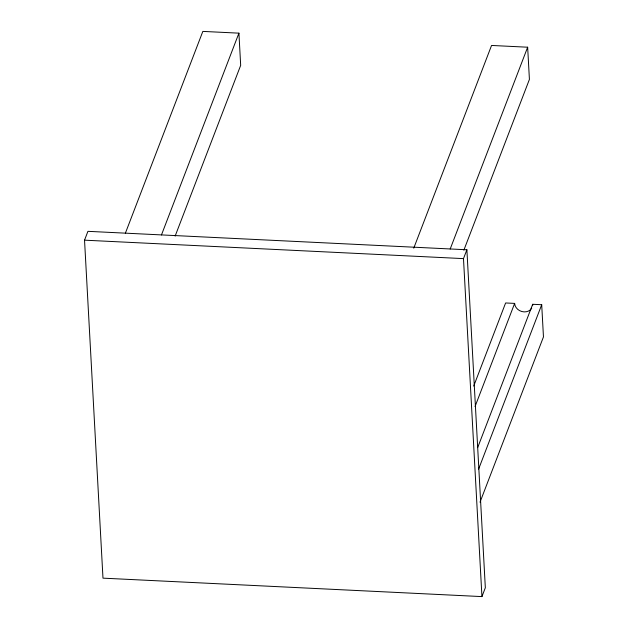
<?xml version="1.0" encoding="UTF-8"?>
<svg xmlns="http://www.w3.org/2000/svg" width="628" height="628" viewBox="0 0 628 628"><rect width="100%" height="100%" fill="white"/><g stroke="black" fill="none" stroke-linecap="round" stroke-linejoin="round"><path stroke-width="0.94" d="M84.537 240.171L87.928 231.332L466.887 249.779L485.334 587.761L481.935 596.6L102.984 578.153L84.537 240.171L463.488 258.618L466.887 249.779M125.372 233.2L202.836 31.4L238.923 33.158L240.681 65.343L175.133 236.097M161.459 234.958L238.923 33.158M413.75 248.17L491.559 45.452L527.653 47.21L529.412 79.403L463.864 250.156M450.19 249.01L527.653 47.21M473.724 386.055L505.619 302.963L514.638 303.403A9.192 7.881 21 0 0 521.75 311.504A9.192 7.881 21 0 0 531.696 308.246M475.035 406.583L514.638 303.403M477.657 447.638L532.685 304.282L541.705 304.721L543.463 336.906L480.02 502.18M478.615 469.085L541.705 304.721M463.488 258.618L481.935 596.6M532.685 304.282A9.192 7.881 21 0 1 532.623 305.671"/></g></svg>
